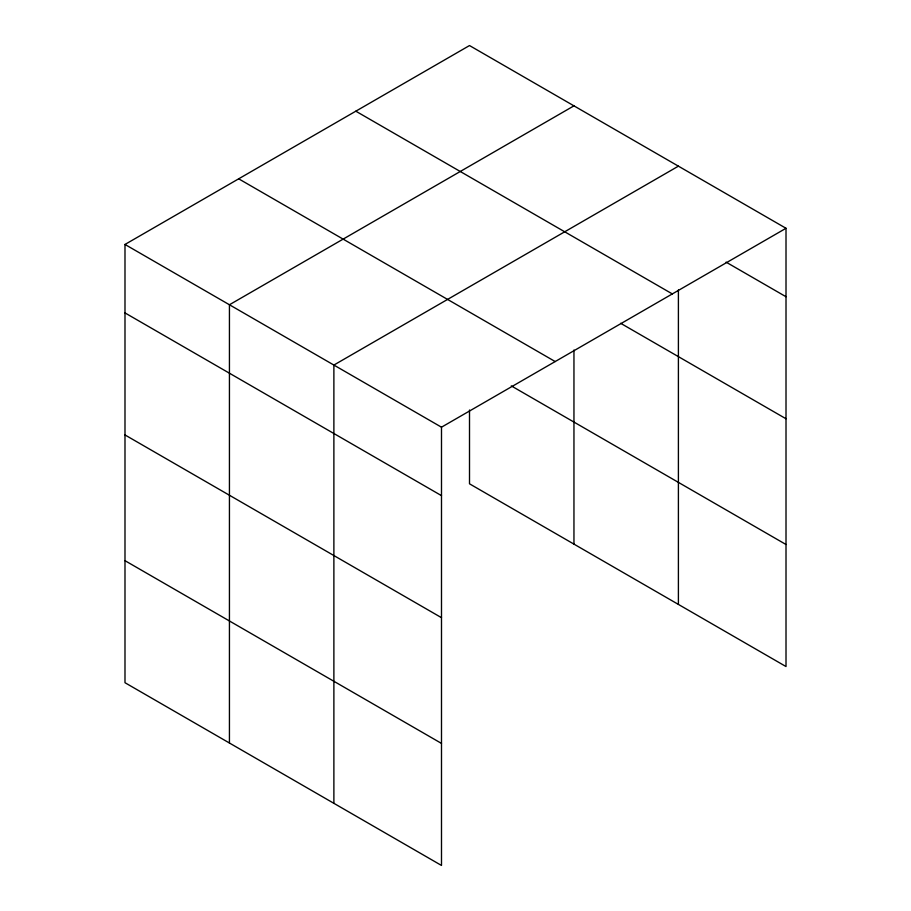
<?xml version="1.0" encoding="UTF-8"?>
<svg xmlns="http://www.w3.org/2000/svg" width="911" height="911" viewBox="0 0 911 911"><rect width="100%" height="100%" fill="white"/><g stroke="black" fill="none" stroke-linecap="round" stroke-linejoin="round"><path stroke-width="1.37" d="M786.011 228.285L469.507 45.55L124.989 244.455L124.989 682.715L441.493 865.45L441.493 427.191L786.011 228.285L786.011 666.545L469.507 483.809L469.507 410.018M573.953 105.847L229.435 304.764L229.435 743.023M678.399 166.155L333.881 365.06L333.881 803.32M726.09 262.14L786.011 296.735M355.814 111.188L672.318 293.923M620.653 323.291L786.011 418.764M238.682 178.818L555.186 361.553M511.287 385.888L786.011 544.505M124.989 244.455L441.493 427.191M124.989 312.906L441.493 495.641M124.989 434.946L441.493 617.681M124.989 560.675L441.493 743.41M678.399 289.949L678.399 604.414M573.953 350.018L573.953 544.106"/></g></svg>
